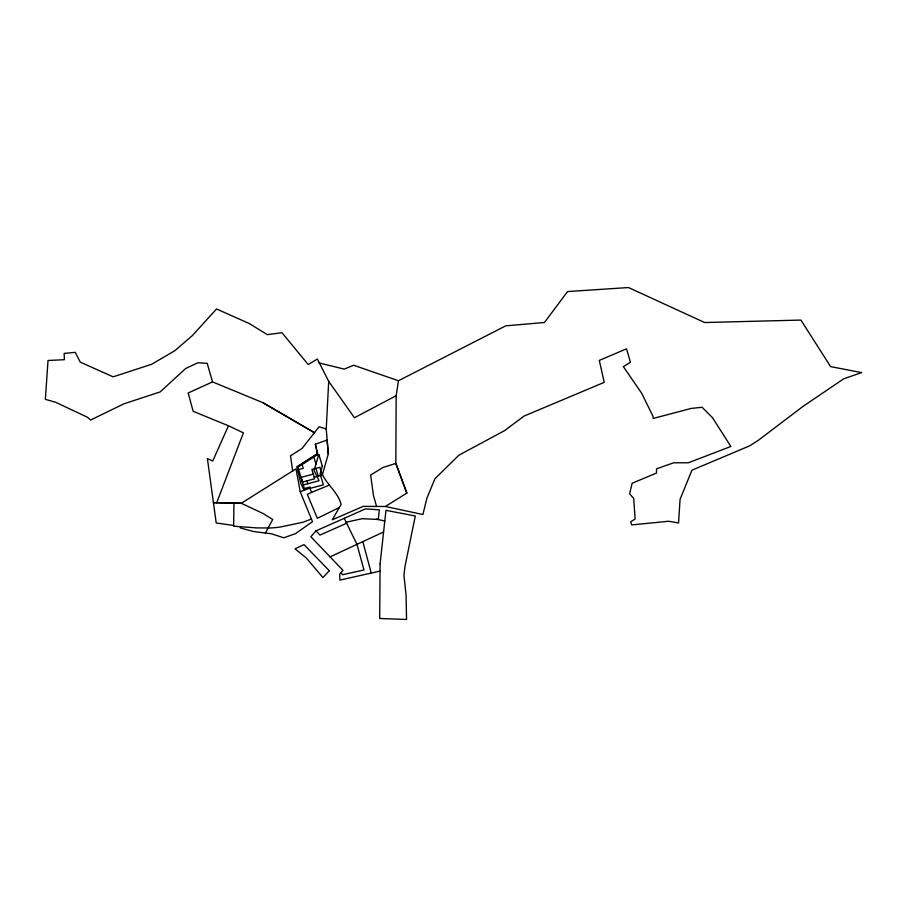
<?xml version="1.0" encoding="UTF-8"?>
<svg xmlns="http://www.w3.org/2000/svg" width="907" height="907" viewBox="0 0 907 907"><rect width="100%" height="100%" fill="white"/><g stroke="black" fill="none" stroke-linecap="round" stroke-linejoin="round"><path stroke-width="1.36" d="M302.394 482.105L314.672 478.828L311.883 469.441L319.967 467.286C322.507 481.934 337.415 490.12 341.134 504.36L332.325 519.779L363.151 506.378L385.373 506.48L422.9 514.53L426.936 498.068L434.963 478.715L458.885 455.212L504.575 430.621L524.031 416.086L604.232 382.369L599.312 360.396L626.533 348.821L630.433 362.312L623.358 366.643L641.646 393.219L652.949 416.188L653.187 418.433L691.315 408.411L702.12 407.277L712.494 417.696L730.883 446.471L688.368 462.774L673.606 462.797L656.543 468.817L656.498 473.057L632.1 483.25L629.617 493.771L633.687 498.465L635.149 518.963L630.705 521.82L631.635 524.926L668.561 521.253L678.527 522.976L680.091 499.281L691.939 470.177L749.772 445.802L758.524 440.156L803.273 406.211L843.85 378.741L861.65 372.607L830.608 366.621L800.915 320.069L704.66 322.529L628.483 287.542L567.567 291.555L544.449 322.495L505.721 325.851L398.468 380.736L396.178 395.713L395.826 463.409L406.835 493.136M240.344 526.706L240.321 527.919L253.586 531.525L265.343 533.033L272.735 519.484L262.803 513.373L241.296 503.272L213.417 502.614L233.961 503.09L233.621 526.196L256.783 527.919L270.229 527.987A118.318 114.18 9.4 0 0 280.263 527.046L303.085 522.205L311.43 519.019M314.207 477.275L322.291 475.121L328.277 453.953L326.237 429.011L328.697 381.371L317.382 359.025L308.221 364.535L281.964 332.71L267.361 334.638L249.119 323.47L216.546 308.97L192.284 335.658L174.87 350.692L151.707 364.24L113.171 376.847L80.258 362.131L75.247 352.335L64.159 353.424L64.386 359.716L48.026 360.476L45.35 399.329L55.792 402.334L87.31 417.186L90.598 420.032L124.044 403.774L160.154 391.903L185.697 368.491L197.839 362.777L207.204 363.344L212.51 381.892L263.03 402.719L314.423 432.673M318.742 454.668L314.037 470.416L319.071 480.733L303.233 484.962M216.739 502.693L243.405 432.843L228.473 425.78L193.157 411.313L188.18 392.98L212.476 381.926M228.473 425.78L212.737 461.017L207.397 458.602L216.206 522.965L233.632 525.47M346.157 522.239L362.199 518.691L378.287 519.484L379.341 509.847L365.487 508.872L315.987 530.856L310.863 536.751L342.959 570.333L339.74 574.086L339.876 580.095L380.044 571.081M329.411 485.064L311.713 492.297L309.661 488.091L304.083 490.279L300.625 483.012L297.043 466.867L317.541 453.715L315.353 444.192L327.132 440.042L328.277 453.953M297.043 466.867L317.518 453.715L315.341 444.181M265.343 533.033L271.374 533.747L283.8 537.828L295.648 533.554L312.518 521.684L300.228 491.787L296.011 468.851L241.296 503.272L233.961 503.09M385.373 506.48L406.858 493.102L395.86 463.375L382.958 467.502L370.657 475.03L373.469 495.505L376.564 506.446M396.178 395.713L354.444 417.73L328.697 381.371M339.343 507.535L317.348 518.294L307.326 494.406L311.713 492.297M330.08 556.864L383.593 531.978M346.644 523.237L319.956 535.085L315.987 530.856M300.228 491.787L304.083 490.268M298.675 469.565L303.255 468.341L302.144 464.565M313.278 474.123L301.158 477.365L302.553 482.07M376.258 519.099L384.795 521.037M318.981 362.925L344.263 369.115L353.639 365.249L398.468 380.736M326.259 428.988L319.037 426.778L302.156 448.375L290.512 455.836L292.689 470.937M263.007 402.753L314.4 432.707M340.862 572.782L342.619 574.709L363.968 569.981L356.973 544.359L344.229 518.316M313.867 457.037L316.01 464.293M315.931 468.363L318.255 476.198M306.974 480.88L307.824 483.737M362.834 541.638L371.224 573.065M380.101 563.712L379.693 618.472L406.551 619.458L406.087 595.355L403.944 575.253L404.987 566.376L415.293 516.004L385.974 510.324L380.101 563.712M322.302 466.119L320.103 473.873L323.357 484.848L310.659 488.227L310.081 487.036L304.31 488.578L297.984 467.241L316.713 455.201L318.901 454.622L322.302 466.119M329.275 570.718L322.949 577.555L306.328 558.02L295.013 548.826L304.026 544.608L329.275 570.718"/></g></svg>
